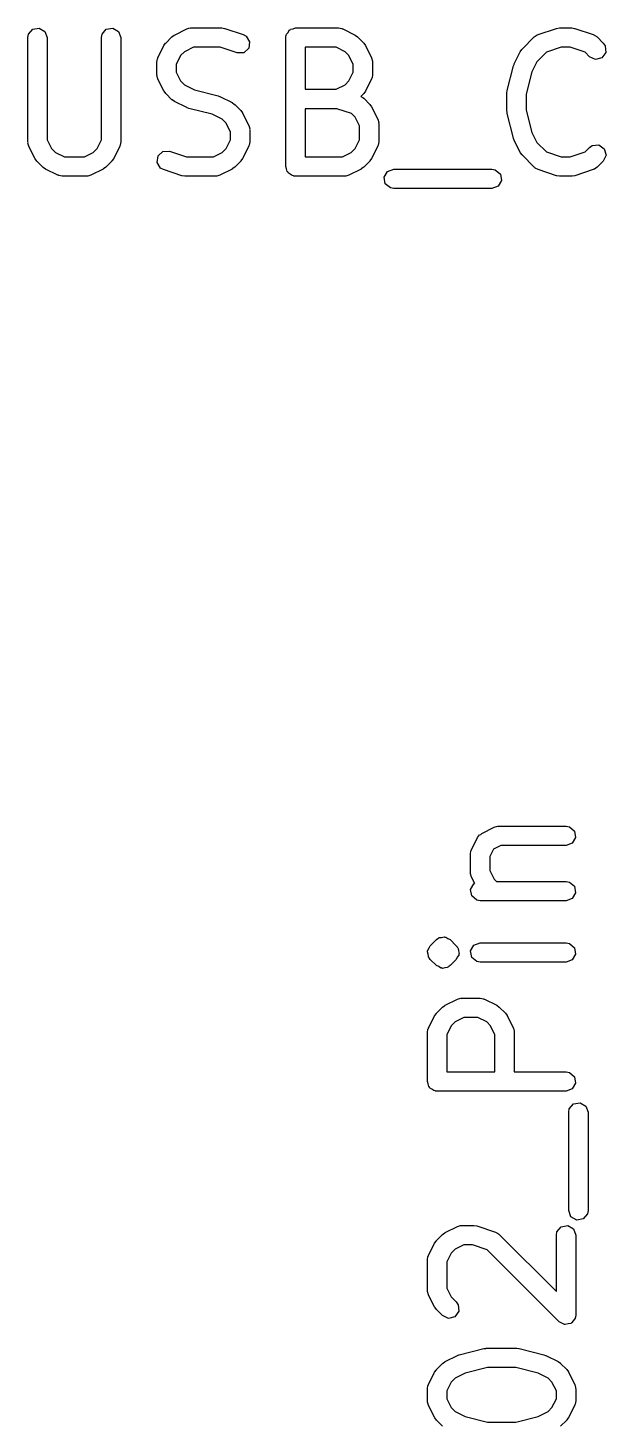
# Model space of a CAD drawing. Extents: x 43 to 269, y -130 to -26.
# Drawn here: x 146.19 to 150.67, y -42.61 to -31.8 of the extents above; entities that cross this region are included whole.
import ezdxf

# ---------------------------------------------------------------- set-up
doc = ezdxf.new("R2010")
doc.units = 0
doc.layers.add('BLACK', color=7, linetype='CONTINUOUS')

msp = doc.modelspace()

# ---------------------------------------------------------------- linework, layer by layer
at = {"layer": 'BLACK', "linetype": 'CONTINUOUS'}
for p, q in [((146.226, -31.8077), (146.277, -31.7988)), ((146.277, -31.7988), (146.321, -31.8244)), ((146.797, -31.8077), (146.848, -31.7988)), ((146.848, -31.7988), (146.892, -31.8244)), ((147.42, -31.8055), (147.445, -31.7981)), ((147.445, -31.7981), (147.45, -31.7992)), ((147.45, -31.7992), (147.454, -31.7976)), ((147.454, -31.7976), (147.692, -31.7976)), ((147.692, -31.7976), (147.714, -31.8015)), ((148.245, -31.8043), (148.264, -31.7976)), ((148.264, -31.7976), (148.597, -31.7976)), ((148.597, -31.7976), (148.623, -31.8021)), ((150.287, -31.8015), (150.31, -31.7982)), ((150.31, -31.7982), (150.311, -31.7976)), ((150.311, -31.7976), (150.406, -31.7976)), ((150.406, -31.7976), (150.428, -31.8015)), ((146.189, -31.8726), (146.193, -31.847)), ((146.189, -32.6821), (146.189, -31.8726)), ((146.193, -31.847), (146.226, -31.8077)), ((146.321, -31.8244), (146.339, -31.8726)), ((146.339, -31.8726), (146.339, -32.6644)), ((146.76, -31.8726), (146.764, -31.847)), ((146.76, -32.6644), (146.76, -31.8726)), ((146.764, -31.847), (146.797, -31.8077)), ((146.892, -31.8244), (146.91, -31.8726)), ((146.91, -31.8726), (146.91, -32.6821)), ((147.258, -31.9148), (147.306, -31.8672)), ((147.306, -31.8672), (147.324, -31.8543)), ((147.324, -31.8543), (147.325, -31.8532)), ((147.325, -31.8532), (147.42, -31.8055)), ((147.714, -31.8015), (147.716, -31.8015)), ((147.716, -31.8015), (147.859, -31.8491)), ((147.859, -31.8491), (147.882, -31.8615)), ((147.882, -31.8615), (147.908, -31.9052)), ((147.908, -31.9052), (147.901, -31.9559)), ((148.189, -31.8726), (148.19, -31.8629)), ((148.189, -32.8726), (148.189, -31.8726)), ((148.19, -31.8596), (148.191, -31.8567)), ((148.19, -31.8629), (148.19, -31.8596)), ((148.191, -31.8567), (148.193, -31.847)), ((148.193, -31.847), (148.206, -31.832)), ((148.206, -31.832), (148.215, -31.8152)), ((148.215, -31.8152), (148.222, -31.8129)), ((148.222, -31.8129), (148.226, -31.8077)), ((148.226, -31.8077), (148.245, -31.8043)), ((148.623, -31.8021), (148.626, -31.805)), ((148.626, -31.805), (148.63, -31.8055)), ((148.63, -31.8055), (148.726, -31.8532)), ((148.726, -31.8532), (148.744, -31.8665)), ((148.744, -31.8665), (148.745, -31.8672)), ((148.745, -31.8672), (148.793, -31.9148)), ((150.02, -31.9624), (150.115, -31.8672)), ((150.115, -31.8672), (150.137, -31.8523)), ((150.137, -31.8523), (150.141, -31.8519)), ((150.141, -31.8519), (150.145, -31.8491)), ((150.145, -31.8491), (150.287, -31.8015)), ((150.428, -31.8015), (150.43, -31.8015)), ((150.43, -31.8015), (150.573, -31.8491)), ((150.573, -31.8491), (150.596, -31.8615)), ((150.596, -31.8615), (150.598, -31.8653)), ((150.598, -31.8653), (150.602, -31.8672)), ((150.602, -31.8672), (150.65, -31.9148)), ((147.196, -32.0296), (147.244, -31.9343)), ((147.244, -31.9343), (147.257, -31.9163)), ((147.257, -31.9163), (147.258, -31.9148)), ((147.373, -32.0123), (147.339, -32.0808)), ((147.403, -31.9819), (147.373, -32.0123)), ((147.472, -31.9476), (147.403, -31.9819)), ((147.68, -31.9476), (147.472, -31.9476)), ((147.811, -31.9914), (147.68, -31.9476)), ((147.863, -31.99), (147.811, -31.9914)), ((147.901, -31.9559), (147.863, -31.99)), ((148.579, -31.9476), (148.339, -31.9476)), ((148.339, -31.9476), (148.339, -32.2738)), ((148.648, -31.9819), (148.579, -31.9476)), ((148.678, -32.0123), (148.648, -31.9819)), ((148.712, -32.0808), (148.678, -32.0123)), ((148.793, -31.9148), (148.806, -31.9332)), ((148.806, -31.9332), (148.807, -31.9343)), ((148.807, -31.9343), (148.854, -32.0296)), ((149.958, -32.0772), (150.006, -31.9819)), ((150.006, -31.9819), (150.019, -31.9639)), ((150.019, -31.9639), (150.02, -31.9624)), ((150.209, -31.9858), (150.135, -32.0599)), ((150.323, -31.9476), (150.209, -31.9858)), ((150.394, -31.9476), (150.323, -31.9476)), ((150.509, -31.9858), (150.394, -31.9476)), ((150.544, -32.0209), (150.509, -31.9858)), ((150.669, -31.9873), (150.64, -32.0293)), ((150.65, -31.9148), (150.665, -31.9362)), ((150.665, -31.9362), (150.669, -31.9873)), ((147.189, -32.0631), (147.193, -32.0374)), ((147.189, -32.1583), (147.189, -32.0631)), ((147.193, -32.0374), (147.196, -32.034)), ((147.196, -32.034), (147.196, -32.0296)), ((147.339, -32.0808), (147.339, -32.1406)), ((148.712, -32.1406), (148.712, -32.0808)), ((148.854, -32.0296), (148.862, -32.0545)), ((148.862, -32.0545), (148.861, -32.0589)), ((148.861, -32.0589), (148.862, -32.0631)), ((148.862, -32.0631), (148.862, -32.1583)), ((149.905, -32.283), (149.953, -32.0925)), ((149.953, -32.0925), (149.958, -32.0807)), ((149.958, -32.0807), (149.958, -32.0772)), ((150.135, -32.0599), (150.096, -32.1369)), ((150.59, -32.0426), (150.544, -32.0209)), ((150.64, -32.0293), (150.59, -32.0426)), ((147.19, -32.1625), (147.189, -32.1583)), ((147.189, -32.1669), (147.19, -32.1625)), ((147.196, -32.1919), (147.189, -32.1669)), ((147.244, -32.2871), (147.196, -32.1919)), ((147.339, -32.1406), (147.373, -32.2091)), ((147.373, -32.2091), (147.403, -32.2396)), ((148.648, -32.2396), (148.678, -32.2091)), ((148.678, -32.2091), (148.712, -32.1406)), ((148.854, -32.1919), (148.807, -32.2871)), ((148.855, -32.1874), (148.854, -32.1919)), ((148.858, -32.184), (148.855, -32.1874)), ((148.862, -32.1583), (148.858, -32.184)), ((150.096, -32.1369), (150.053, -32.3104)), ((147.245, -32.2882), (147.244, -32.2871)), ((147.258, -32.3066), (147.245, -32.2882)), ((147.306, -32.3542), (147.258, -32.3066)), ((147.403, -32.2396), (147.48, -32.278)), ((147.48, -32.278), (147.663, -32.3237)), ((147.663, -32.3237), (147.674, -32.3289)), ((147.674, -32.3289), (147.678, -32.3293)), ((147.678, -32.3293), (147.773, -32.377)), ((148.339, -32.2738), (148.579, -32.2738)), ((148.579, -32.2738), (148.648, -32.2396)), ((148.793, -32.3066), (148.77, -32.329)), ((148.77, -32.329), (148.786, -32.3377)), ((148.786, -32.3377), (148.789, -32.3415)), ((148.807, -32.2871), (148.793, -32.3051)), ((148.793, -32.3051), (148.793, -32.3066)), ((149.903, -32.3012), (149.905, -32.2864)), ((149.903, -32.444), (149.903, -32.3012)), ((149.905, -32.2864), (149.905, -32.283)), ((150.053, -32.3104), (150.053, -32.4348)), ((147.307, -32.3549), (147.306, -32.3542)), ((147.325, -32.3683), (147.307, -32.3549)), ((147.42, -32.4159), (147.325, -32.3683)), ((147.424, -32.4163), (147.42, -32.4159)), ((147.436, -32.4216), (147.424, -32.4163)), ((147.618, -32.4672), (147.436, -32.4216)), ((147.773, -32.377), (147.791, -32.3903)), ((147.791, -32.3903), (147.793, -32.391)), ((147.793, -32.391), (147.84, -32.4386)), ((147.84, -32.4386), (147.853, -32.457)), ((148.585, -32.4238), (148.339, -32.4238)), ((148.339, -32.4238), (148.339, -32.7976)), ((148.699, -32.462), (148.585, -32.4238)), ((148.789, -32.3415), (148.793, -32.3434)), ((148.793, -32.3434), (148.84, -32.391)), ((148.84, -32.391), (148.853, -32.4094)), ((148.853, -32.4094), (148.854, -32.4105)), ((148.854, -32.4105), (148.902, -32.5057)), ((149.904, -32.4473), (149.903, -32.444)), ((149.905, -32.4622), (149.904, -32.4473)), ((150.053, -32.4348), (150.096, -32.6083)), ((147.695, -32.5057), (147.618, -32.4672)), ((147.726, -32.5361), (147.695, -32.5057)), ((147.76, -32.6046), (147.726, -32.5361)), ((147.853, -32.457), (147.854, -32.4581)), ((147.854, -32.4581), (147.902, -32.5534)), ((147.902, -32.5534), (147.909, -32.5783)), ((148.726, -32.4885), (148.699, -32.462)), ((148.76, -32.557), (148.726, -32.4885)), ((148.902, -32.5057), (148.909, -32.5307)), ((148.909, -32.5307), (148.908, -32.5351)), ((148.908, -32.5351), (148.91, -32.5393)), ((148.91, -32.5393), (148.91, -32.6821)), ((149.953, -32.6527), (149.905, -32.4622)), ((147.76, -32.6644), (147.76, -32.6046)), ((147.909, -32.5783), (147.908, -32.5827)), ((147.908, -32.5827), (147.91, -32.5869)), ((147.91, -32.5869), (147.91, -32.6821)), ((148.76, -32.6644), (148.76, -32.557)), ((149.955, -32.6557), (149.953, -32.6527)), ((149.958, -32.6681), (149.955, -32.6557)), ((150.096, -32.6083), (150.135, -32.6853)), ((146.19, -32.6864), (146.189, -32.6821)), ((146.189, -32.6907), (146.19, -32.6864)), ((146.196, -32.7157), (146.189, -32.6907)), ((146.244, -32.8109), (146.196, -32.7157)), ((146.339, -32.6644), (146.373, -32.733)), ((146.373, -32.733), (146.403, -32.7634)), ((146.403, -32.7634), (146.472, -32.7976)), ((146.627, -32.7976), (146.695, -32.7634)), ((146.695, -32.7634), (146.726, -32.733)), ((146.726, -32.733), (146.76, -32.6644)), ((146.902, -32.7157), (146.854, -32.8109)), ((146.903, -32.7112), (146.902, -32.7157)), ((146.905, -32.7078), (146.903, -32.7112)), ((146.91, -32.6821), (146.905, -32.7078)), ((147.198, -32.7893), (147.236, -32.7552)), ((147.236, -32.7552), (147.287, -32.7538)), ((147.287, -32.7538), (147.419, -32.7976)), ((147.627, -32.7976), (147.695, -32.7634)), ((147.695, -32.7634), (147.726, -32.733)), ((147.726, -32.733), (147.76, -32.6644)), ((147.902, -32.7157), (147.854, -32.8109)), ((147.903, -32.7112), (147.902, -32.7157)), ((147.905, -32.7078), (147.903, -32.7112)), ((147.91, -32.6821), (147.905, -32.7078)), ((148.627, -32.7976), (148.695, -32.7634)), ((148.695, -32.7634), (148.726, -32.733)), ((148.726, -32.733), (148.76, -32.6644)), ((148.902, -32.7157), (148.854, -32.8109)), ((148.903, -32.7112), (148.902, -32.7157)), ((148.905, -32.7078), (148.903, -32.7112)), ((148.91, -32.6821), (148.905, -32.7078)), ((150.006, -32.7633), (149.958, -32.6681)), ((150.007, -32.7644), (150.006, -32.7633)), ((150.02, -32.7828), (150.007, -32.7644)), ((150.135, -32.6853), (150.209, -32.7594)), ((150.209, -32.7594), (150.323, -32.7976)), ((150.394, -32.7976), (150.509, -32.7594)), ((150.509, -32.7594), (150.544, -32.7243)), ((150.544, -32.7243), (150.565, -32.7094)), ((150.565, -32.7094), (150.616, -32.7049)), ((150.616, -32.7049), (150.658, -32.7344)), ((150.658, -32.7344), (150.672, -32.7839)), ((146.245, -32.812), (146.244, -32.8109)), ((146.258, -32.8304), (146.245, -32.812)), ((146.306, -32.878), (146.258, -32.8304)), ((146.307, -32.8787), (146.306, -32.878)), ((146.325, -32.8921), (146.307, -32.8787)), ((146.472, -32.7976), (146.627, -32.7976)), ((146.793, -32.878), (146.774, -32.8909)), ((146.84, -32.8304), (146.793, -32.878)), ((146.841, -32.8289), (146.84, -32.8304)), ((146.854, -32.8109), (146.841, -32.8289)), ((147.19, -32.84), (147.198, -32.7893)), ((147.217, -32.8837), (147.19, -32.84)), ((147.419, -32.7976), (147.627, -32.7976)), ((147.793, -32.878), (147.774, -32.8909)), ((147.84, -32.8304), (147.793, -32.878)), ((147.841, -32.8289), (147.84, -32.8304)), ((147.854, -32.8109), (147.841, -32.8289)), ((148.195, -32.8909), (148.189, -32.8726)), ((148.339, -32.7976), (148.627, -32.7976)), ((148.793, -32.878), (148.774, -32.8909)), ((148.84, -32.8304), (148.793, -32.878)), ((148.841, -32.8289), (148.84, -32.8304)), ((148.854, -32.8109), (148.841, -32.8289)), ((150.115, -32.878), (150.02, -32.7828)), ((150.119, -32.8799), (150.115, -32.878)), ((150.122, -32.8837), (150.119, -32.8799)), ((150.323, -32.7976), (150.394, -32.7976)), ((150.602, -32.878), (150.581, -32.893)), ((150.65, -32.8304), (150.602, -32.878)), ((150.672, -32.7839), (150.65, -32.8304)), ((146.42, -32.9397), (146.325, -32.8921)), ((146.425, -32.9402), (146.42, -32.9397)), ((146.428, -32.9431), (146.425, -32.9402)), ((146.454, -32.9476), (146.428, -32.9431)), ((146.644, -32.9476), (146.454, -32.9476)), ((146.649, -32.9461), (146.644, -32.9476)), ((146.653, -32.9471), (146.649, -32.9461)), ((146.678, -32.9397), (146.653, -32.9471)), ((146.773, -32.8921), (146.678, -32.9397)), ((146.774, -32.8909), (146.773, -32.8921)), ((147.24, -32.8962), (147.217, -32.8837)), ((147.383, -32.9438), (147.24, -32.8962)), ((147.384, -32.9437), (147.383, -32.9438)), ((147.406, -32.9476), (147.384, -32.9437)), ((147.644, -32.9476), (147.406, -32.9476)), ((147.649, -32.9461), (147.644, -32.9476)), ((147.653, -32.9471), (147.649, -32.9461)), ((147.678, -32.9397), (147.653, -32.9471)), ((147.773, -32.8921), (147.678, -32.9397)), ((147.774, -32.8909), (147.773, -32.8921)), ((148.199, -32.9101), (148.195, -32.8909)), ((148.204, -32.9145), (148.199, -32.9101)), ((148.206, -32.9208), (148.204, -32.9145)), ((148.223, -32.9306), (148.206, -32.9208)), ((148.238, -32.9431), (148.223, -32.9306)), ((148.248, -32.9448), (148.238, -32.9431)), ((148.25, -32.9465), (148.248, -32.9448)), ((148.254, -32.9459), (148.25, -32.9465)), ((148.264, -32.9476), (148.254, -32.9459)), ((148.644, -32.9476), (148.264, -32.9476)), ((148.649, -32.9461), (148.644, -32.9476)), ((148.653, -32.9471), (148.649, -32.9461)), ((148.678, -32.9397), (148.653, -32.9471)), ((148.773, -32.8921), (148.678, -32.9397)), ((148.774, -32.8909), (148.773, -32.8921)), ((148.952, -32.9548), (148.977, -32.9104)), ((148.96, -33.0054), (148.952, -32.9548)), ((148.977, -32.9104), (149.025, -32.8929)), ((149.025, -32.8929), (149.787, -32.8929)), ((149.787, -32.8929), (149.813, -32.8974)), ((149.813, -32.8974), (149.852, -32.9304)), ((149.861, -32.9809), (149.836, -33.0253)), ((149.852, -32.9304), (149.861, -32.9809)), ((150.145, -32.8962), (150.122, -32.8837)), ((150.287, -32.9438), (150.145, -32.8962)), ((150.289, -32.9437), (150.287, -32.9438)), ((150.311, -32.9476), (150.289, -32.9437)), ((150.406, -32.9476), (150.311, -32.9476)), ((150.408, -32.9471), (150.406, -32.9476)), ((150.43, -32.9438), (150.408, -32.9471)), ((150.573, -32.8962), (150.43, -32.9438)), ((150.576, -32.8934), (150.573, -32.8962)), ((150.581, -32.893), (150.576, -32.8934)), ((149, -33.0383), (148.96, -33.0054)), ((149.025, -33.0429), (149, -33.0383)), ((149.787, -33.0429), (149.025, -33.0429)), ((149.836, -33.0253), (149.787, -33.0429)), ((149.675, -38.0751), (149.691, -38.0542)), ((149.691, -38.0542), (149.701, -38.0497)), ((149.701, -38.0497), (149.709, -38.0416)), ((149.709, -38.0416), (149.804, -37.994)), ((149.804, -37.994), (149.829, -37.9865)), ((149.829, -37.9865), (149.834, -37.9876)), ((149.834, -37.9876), (149.838, -37.986)), ((149.838, -37.986), (150.362, -37.986)), ((150.362, -37.986), (150.387, -37.9906)), ((150.387, -37.9906), (150.427, -38.0235)), ((150.427, -38.0235), (150.435, -38.0741)), ((149.62, -38.2039), (149.624, -38.1783)), ((149.624, -38.1783), (149.627, -38.1748)), ((149.627, -38.1748), (149.628, -38.1704)), ((149.628, -38.1704), (149.675, -38.0751)), ((149.798, -38.1646), (149.77, -38.2216)), ((149.856, -38.136), (149.798, -38.1646)), ((150.362, -38.136), (149.856, -38.136)), ((150.41, -38.1185), (150.362, -38.136)), ((150.435, -38.0741), (150.41, -38.1185)), ((149.62, -38.3468), (149.62, -38.2039)), ((149.77, -38.2216), (149.77, -38.3291)), ((149.621, -38.351), (149.62, -38.3468)), ((149.62, -38.3553), (149.621, -38.351)), ((149.628, -38.3803), (149.62, -38.3553)), ((149.653, -38.43), (149.628, -38.3803)), ((149.77, -38.3291), (149.804, -38.3976)), ((149.621, -38.4766), (149.647, -38.4322)), ((149.63, -38.5271), (149.621, -38.4766)), ((149.647, -38.4322), (149.653, -38.43)), ((149.804, -38.3976), (149.821, -38.4146)), ((149.821, -38.4146), (150.362, -38.4146)), ((150.362, -38.4146), (150.387, -38.4191)), ((150.387, -38.4191), (150.427, -38.4521)), ((150.435, -38.5026), (150.41, -38.5471)), ((150.427, -38.4521), (150.435, -38.5026)), ((149.669, -38.5601), (149.63, -38.5271)), ((149.695, -38.5646), (149.669, -38.5601)), ((150.362, -38.5646), (149.695, -38.5646)), ((150.41, -38.5471), (150.362, -38.5646)), ((149.289, -38.9464), (149.3, -38.9304)), ((149.3, -38.9304), (149.309, -38.9128)), ((149.309, -38.9128), (149.356, -38.8652)), ((149.356, -38.8652), (149.364, -38.8595)), ((149.364, -38.8595), (149.366, -38.8568)), ((149.366, -38.8568), (149.369, -38.8559)), ((149.369, -38.8559), (149.378, -38.8502)), ((149.378, -38.8502), (149.397, -38.8485)), ((149.397, -38.8485), (149.416, -38.8435)), ((149.416, -38.8435), (149.422, -38.8463)), ((149.422, -38.8463), (149.429, -38.8457)), ((149.429, -38.8457), (149.445, -38.8569)), ((149.445, -38.8569), (149.462, -38.8652)), ((149.462, -38.8652), (149.51, -38.9128)), ((149.51, -38.9128), (149.516, -38.9209)), ((149.516, -38.9209), (149.518, -38.9228)), ((149.518, -38.9228), (149.519, -38.926)), ((149.519, -38.926), (149.519, -38.9262)), ((149.519, -38.9262), (149.522, -38.9283)), ((149.522, -38.9283), (149.522, -38.9303)), ((149.522, -38.9303), (149.525, -38.9341)), ((149.525, -38.9341), (149.527, -38.9535)), ((149.621, -38.9528), (149.647, -38.9084)), ((149.647, -38.9084), (149.695, -38.8908)), ((149.695, -38.8908), (150.362, -38.8908)), ((150.362, -38.8908), (150.387, -38.8953)), ((150.387, -38.8953), (150.427, -38.9283)), ((150.427, -38.9283), (150.435, -38.9788)), ((149.287, -38.9593), (149.288, -38.9562)), ((149.292, -38.9781), (149.287, -38.9593)), ((149.288, -38.9528), (149.289, -38.9498)), ((149.288, -38.9562), (149.288, -38.9528)), ((149.289, -38.9498), (149.289, -38.9464)), ((149.294, -38.9975), (149.292, -38.9781)), ((149.296, -39.0013), (149.294, -38.9975)), ((149.297, -39.0033), (149.296, -39.0013)), ((149.299, -39.0054), (149.297, -39.0033)), ((149.299, -39.0056), (149.299, -39.0054)), ((149.3, -39.0088), (149.299, -39.0056)), ((149.303, -39.0107), (149.3, -39.0088)), ((149.309, -39.0188), (149.303, -39.0107)), ((149.356, -39.0665), (149.309, -39.0188)), ((149.51, -39.0188), (149.462, -39.0665)), ((149.518, -39.0012), (149.51, -39.0188)), ((149.529, -38.9852), (149.518, -39.0012)), ((149.527, -38.9535), (149.532, -38.9723)), ((149.531, -38.9788), (149.529, -38.9818)), ((149.529, -38.9818), (149.529, -38.9852)), ((149.532, -38.9723), (149.53, -38.9755)), ((149.53, -38.9755), (149.531, -38.9788)), ((149.63, -39.0033), (149.621, -38.9528)), ((149.669, -39.0363), (149.63, -39.0033)), ((149.695, -39.0408), (149.669, -39.0363)), ((150.362, -39.0408), (149.695, -39.0408)), ((150.41, -39.0233), (150.362, -39.0408)), ((150.435, -38.9788), (150.41, -39.0233)), ((149.374, -39.0747), (149.356, -39.0665)), ((149.39, -39.0859), (149.374, -39.0747)), ((149.397, -39.0853), (149.39, -39.0859)), ((149.403, -39.0881), (149.397, -39.0853)), ((149.422, -39.0831), (149.403, -39.0881)), ((149.441, -39.0814), (149.422, -39.0831)), ((149.449, -39.0757), (149.441, -39.0814)), ((149.452, -39.0749), (149.449, -39.0757)), ((149.454, -39.0721), (149.452, -39.0749)), ((149.462, -39.0665), (149.454, -39.0721)), ((149.423, -39.3749), (149.519, -39.3273)), ((149.519, -39.3273), (149.544, -39.3199)), ((149.544, -39.3199), (149.548, -39.3209)), ((149.548, -39.3209), (149.552, -39.3194)), ((149.552, -39.3194), (149.695, -39.3194)), ((149.695, -39.3194), (149.721, -39.3239)), ((149.721, -39.3239), (149.724, -39.3268)), ((149.724, -39.3268), (149.728, -39.3273)), ((149.728, -39.3273), (149.824, -39.3749)), ((149.295, -39.5513), (149.342, -39.4561)), ((149.342, -39.4561), (149.356, -39.4381)), ((149.356, -39.4366), (149.404, -39.389)), ((149.356, -39.4381), (149.356, -39.4366)), ((149.404, -39.389), (149.422, -39.3761)), ((149.422, -39.3761), (149.423, -39.3749)), ((149.57, -39.4694), (149.501, -39.5036)), ((149.677, -39.4694), (149.57, -39.4694)), ((149.746, -39.5036), (149.677, -39.4694)), ((149.824, -39.3749), (149.842, -39.3883)), ((149.842, -39.3883), (149.843, -39.389)), ((149.843, -39.389), (149.891, -39.4366)), ((149.891, -39.4366), (149.904, -39.455)), ((149.904, -39.455), (149.905, -39.4561)), ((149.905, -39.4561), (149.953, -39.5513)), ((149.287, -39.5849), (149.291, -39.5592)), ((149.287, -39.9658), (149.287, -39.5849)), ((149.291, -39.5592), (149.294, -39.5558)), ((149.294, -39.5558), (149.295, -39.5513)), ((149.471, -39.534), (149.437, -39.6026)), ((149.501, -39.5036), (149.471, -39.534)), ((149.776, -39.534), (149.746, -39.5036)), ((149.81, -39.6026), (149.776, -39.534)), ((149.953, -39.5513), (149.96, -39.5763)), ((149.96, -39.5763), (149.959, -39.5806)), ((149.959, -39.5806), (149.96, -39.5849)), ((149.96, -39.5849), (149.96, -39.8908)), ((149.437, -39.6026), (149.437, -39.8908)), ((149.81, -39.8908), (149.81, -39.6026)), ((149.437, -39.8908), (149.81, -39.8908)), ((149.96, -39.8908), (150.362, -39.8908)), ((150.362, -39.8908), (150.387, -39.8953)), ((150.387, -39.8953), (150.427, -39.9283)), ((149.293, -39.9841), (149.287, -39.9658)), ((149.297, -40.0033), (149.293, -39.9841)), ((149.302, -40.0077), (149.297, -40.0033)), ((149.304, -40.014), (149.302, -40.0077)), ((149.321, -40.0238), (149.304, -40.014)), ((150.435, -39.9788), (150.41, -40.0233)), ((150.427, -39.9283), (150.435, -39.9788)), ((149.336, -40.0363), (149.321, -40.0238)), ((149.346, -40.038), (149.336, -40.0363)), ((149.349, -40.0397), (149.346, -40.038)), ((149.352, -40.0391), (149.349, -40.0397)), ((149.362, -40.0408), (149.352, -40.0391)), ((150.362, -40.0408), (149.362, -40.0408)), ((150.41, -40.0233), (150.362, -40.0408)), ((150.382, -40.2039), (150.386, -40.1783)), ((150.382, -40.9658), (150.382, -40.2039)), ((150.386, -40.1783), (150.419, -40.139)), ((150.419, -40.139), (150.47, -40.13)), ((150.47, -40.13), (150.514, -40.1557)), ((150.514, -40.1557), (150.532, -40.2039)), ((150.532, -40.2039), (150.532, -40.9658)), ((150.399, -41.014), (150.382, -40.9658)), ((150.527, -40.9915), (150.494, -41.0308)), ((150.532, -40.9658), (150.527, -40.9915)), ((149.423, -41.1368), (149.519, -41.0892)), ((149.519, -41.0892), (149.544, -41.0818)), ((149.544, -41.0818), (149.548, -41.0828)), ((149.548, -41.0828), (149.552, -41.0813)), ((149.552, -41.0813), (149.647, -41.0813)), ((149.647, -41.0813), (149.669, -41.0852)), ((149.669, -41.0852), (149.671, -41.0851)), ((149.671, -41.0851), (149.814, -41.1328)), ((150.291, -41.1306), (150.324, -41.0913)), ((150.324, -41.0913), (150.375, -41.0824)), ((150.375, -41.0824), (150.419, -41.1081)), ((150.444, -41.0397), (150.399, -41.014)), ((150.494, -41.0308), (150.444, -41.0397)), ((149.342, -41.218), (149.356, -41.2)), ((149.356, -41.1985), (149.404, -41.1509)), ((149.356, -41.2), (149.356, -41.1985)), ((149.404, -41.1509), (149.422, -41.138)), ((149.422, -41.138), (149.423, -41.1368)), ((149.814, -41.1328), (149.837, -41.1452)), ((149.837, -41.1452), (149.839, -41.149)), ((149.839, -41.149), (149.843, -41.1509)), ((149.843, -41.1509), (150.287, -41.5943)), ((150.287, -41.1563), (150.291, -41.1306)), ((150.287, -41.5943), (150.287, -41.1563)), ((150.419, -41.1081), (150.437, -41.1563)), ((150.437, -41.1563), (150.437, -41.7753)), ((149.294, -41.3177), (149.295, -41.3132)), ((149.295, -41.3132), (149.342, -41.218)), ((149.471, -41.2959), (149.437, -41.3645)), ((149.501, -41.2655), (149.471, -41.2959)), ((149.57, -41.2313), (149.501, -41.2655)), ((149.635, -41.2313), (149.57, -41.2313)), ((149.75, -41.2695), (149.635, -41.2313)), ((150.309, -41.8284), (149.75, -41.2695)), ((149.287, -41.3468), (149.291, -41.3211)), ((149.287, -41.5849), (149.287, -41.3468)), ((149.291, -41.3211), (149.294, -41.3177)), ((149.437, -41.3645), (149.437, -41.5672)), ((149.288, -41.5891), (149.287, -41.5849)), ((149.287, -41.5934), (149.288, -41.5891)), ((149.295, -41.6184), (149.287, -41.5934)), ((149.342, -41.7136), (149.295, -41.6184)), ((149.437, -41.5672), (149.471, -41.6357)), ((149.471, -41.6357), (149.51, -41.6747)), ((149.343, -41.7148), (149.342, -41.7136)), ((149.356, -41.7331), (149.343, -41.7148)), ((149.404, -41.7807), (149.356, -41.7331)), ((149.529, -41.7471), (149.5, -41.7891)), ((149.51, -41.6747), (149.525, -41.696)), ((149.525, -41.696), (149.529, -41.7471)), ((149.45, -41.8024), (149.404, -41.7807)), ((149.5, -41.7891), (149.45, -41.8024)), ((150.329, -41.8379), (150.309, -41.8284)), ((150.349, -41.8492), (150.329, -41.8379)), ((150.352, -41.8486), (150.349, -41.8492)), ((150.355, -41.85), (150.352, -41.8486)), ((150.377, -41.8442), (150.355, -41.85)), ((150.399, -41.8403), (150.377, -41.8442)), ((150.401, -41.8377), (150.399, -41.8403)), ((150.405, -41.8368), (150.401, -41.8377)), ((150.418, -41.8183), (150.405, -41.8368)), ((150.432, -41.801), (150.418, -41.8183)), ((150.433, -41.7964), (150.432, -41.801)), ((150.434, -41.7947), (150.433, -41.7964)), ((150.437, -41.7753), (150.434, -41.7915)), ((150.434, -41.7915), (150.434, -41.7947)), ((149.534, -42.0835), (149.724, -42.0359)), ((149.724, -42.0359), (149.739, -42.0349)), ((149.739, -42.0349), (149.743, -42.0337)), ((149.743, -42.0337), (149.981, -42.0337)), ((149.981, -42.0337), (149.995, -42.0363)), ((149.995, -42.0363), (149.999, -42.0359)), ((149.999, -42.0359), (150.189, -42.0835)), ((149.356, -42.1985), (149.404, -42.1509)), ((149.404, -42.1509), (149.422, -42.138)), ((149.422, -42.138), (149.423, -42.1368)), ((149.423, -42.1368), (149.519, -42.0892)), ((149.519, -42.0892), (149.531, -42.0855)), ((149.531, -42.0855), (149.534, -42.0835)), ((150.189, -42.0835), (150.201, -42.0888)), ((150.201, -42.0888), (150.205, -42.0892)), ((150.205, -42.0892), (150.3, -42.1368)), ((150.3, -42.1368), (150.318, -42.1502)), ((150.318, -42.1502), (150.319, -42.1509)), ((150.319, -42.1509), (150.367, -42.1985)), ((149.295, -42.3132), (149.342, -42.218)), ((149.342, -42.218), (149.356, -42.2)), ((149.356, -42.2), (149.356, -42.1985)), ((149.501, -42.2655), (149.471, -42.2959)), ((149.578, -42.227), (149.501, -42.2655)), ((149.752, -42.1837), (149.578, -42.227)), ((149.971, -42.1837), (149.752, -42.1837)), ((150.145, -42.227), (149.971, -42.1837)), ((150.222, -42.2655), (150.145, -42.227)), ((150.252, -42.2959), (150.222, -42.2655)), ((150.367, -42.1985), (150.38, -42.2169)), ((150.38, -42.2169), (150.381, -42.218)), ((150.381, -42.218), (150.429, -42.3132)), ((149.287, -42.3468), (149.291, -42.3211)), ((149.287, -42.442), (149.287, -42.3468)), ((149.291, -42.3211), (149.294, -42.3177)), ((149.294, -42.3177), (149.295, -42.3132)), ((149.471, -42.2959), (149.437, -42.3645)), ((149.437, -42.3645), (149.437, -42.4243)), ((150.287, -42.3645), (150.252, -42.2959)), ((150.287, -42.4243), (150.287, -42.3645)), ((150.429, -42.3132), (150.436, -42.3382)), ((150.436, -42.3382), (150.435, -42.3425)), ((150.435, -42.3425), (150.437, -42.3468)), ((150.437, -42.3468), (150.437, -42.442)), ((149.288, -42.4462), (149.287, -42.442)), ((149.287, -42.4506), (149.288, -42.4462)), ((149.295, -42.4755), (149.287, -42.4506)), ((149.342, -42.5708), (149.295, -42.4755)), ((149.437, -42.4243), (149.471, -42.4928)), ((149.471, -42.4928), (149.501, -42.5232)), ((150.222, -42.5232), (150.252, -42.4928)), ((150.252, -42.4928), (150.287, -42.4243)), ((150.429, -42.4755), (150.381, -42.5708)), ((150.432, -42.4677), (150.429, -42.4711)), ((150.429, -42.4711), (150.429, -42.4755)), ((150.437, -42.442), (150.432, -42.4677)), ((149.343, -42.5719), (149.342, -42.5708)), ((149.356, -42.5903), (149.343, -42.5719)), ((149.404, -42.6379), (149.356, -42.5903)), ((149.501, -42.5232), (149.578, -42.5617)), ((149.578, -42.5617), (149.752, -42.6051)), ((149.752, -42.6051), (149.971, -42.6051)), ((149.971, -42.6051), (150.145, -42.5617)), ((150.145, -42.5617), (150.222, -42.5232)), ((150.367, -42.5903), (150.319, -42.6379)), ((150.368, -42.5888), (150.367, -42.5903)), ((150.381, -42.5708), (150.368, -42.5888))]:
    msp.add_line(p, q, dxfattribs=at)

doc.saveas('drawing.dxf')
